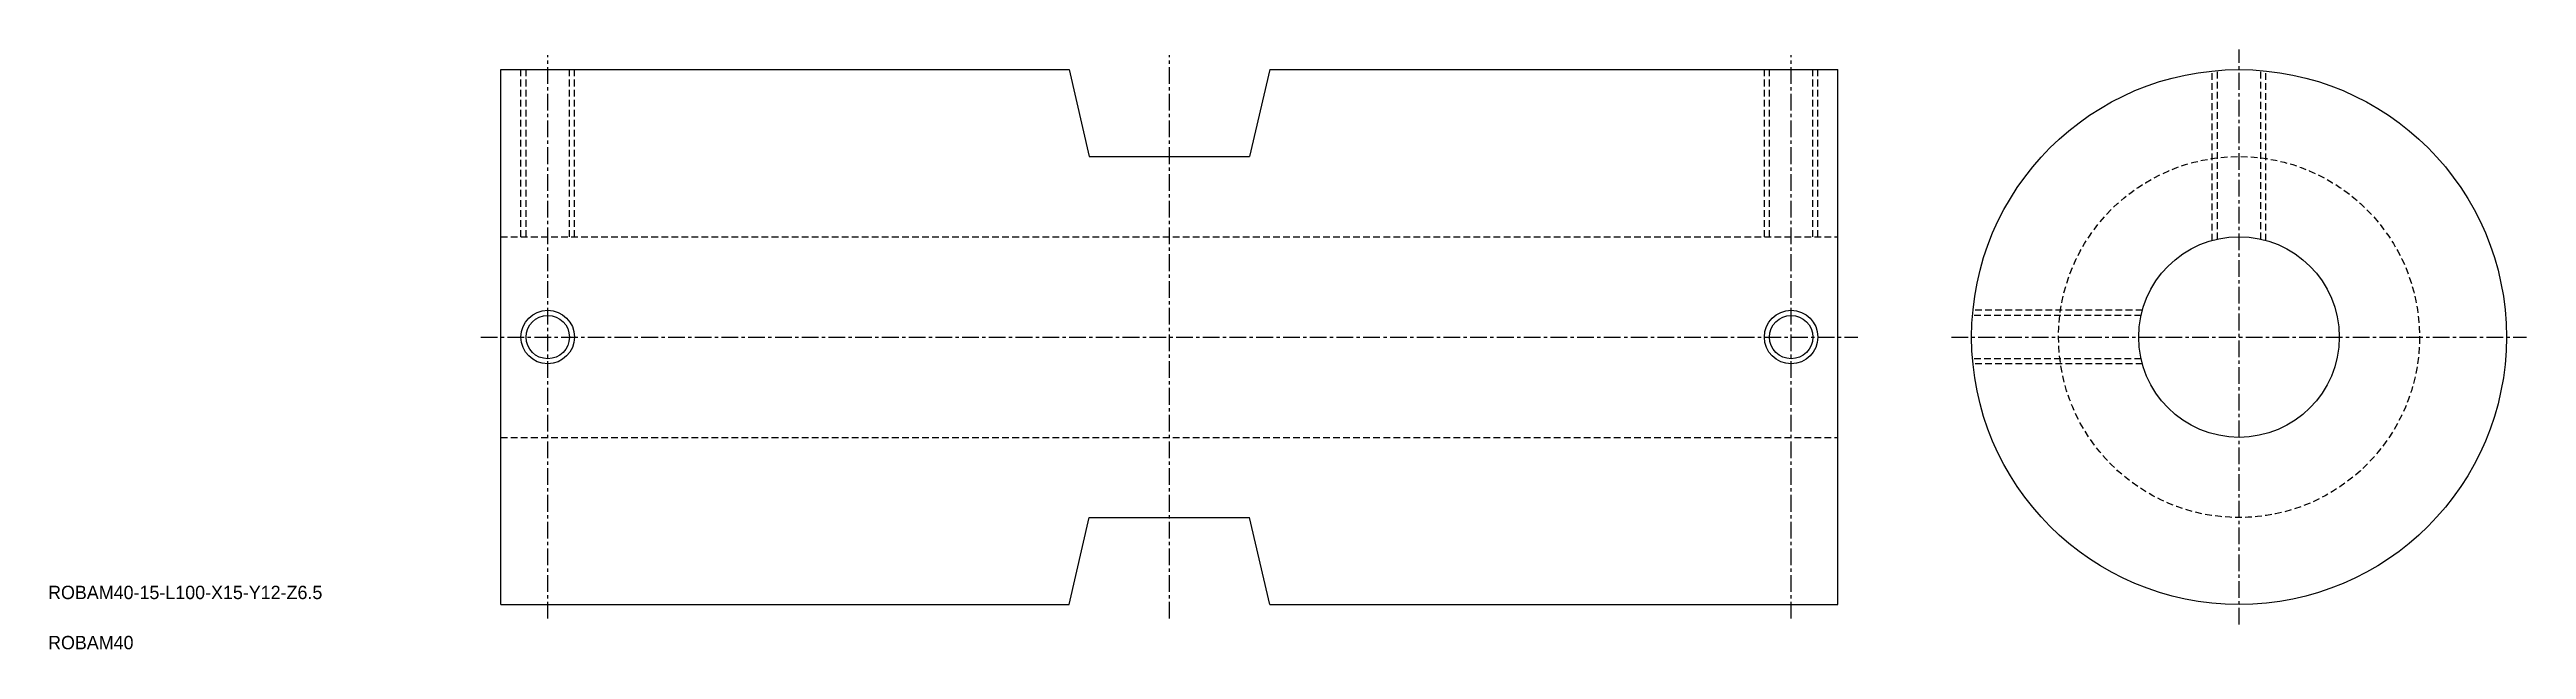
# Model space of a CAD drawing. Extents: x -7 to 178, y 2 to 47.
import ezdxf

# ---------------------------------------------------------------- set-up
doc = ezdxf.new("R2010")
doc.units = 0
doc.linetypes.add('CENTER', pattern=[2, 1.25, -0.25, 0.25, -0.25])
doc.linetypes.add('DASHED', pattern=[0.75, 0.5, -0.25])
doc.layers.get('0').update_dxf_attribs({"linetype": 'CONTINUOUS'})
doc.layers.add('CENTER', color=1, linetype='CENTER')

msp = doc.modelspace()

# ---------------------------------------------------------------- linework, layer by layer
at = {"color": 7, "linetype": 'CONTINUOUS'}
for p, q in [((26.37, 5.85), (26.37, 45.85)), ((26.37, 45.85), (68.87, 45.85)), ((68.87, 45.85), (70.37, 39.35)), ((83.87, 45.85), (82.37, 39.35)), ((83.87, 45.85), (126.37, 45.85)), ((126.37, 5.85), (126.37, 45.85)), ((70.37, 39.35), (82.37, 39.35)), ((68.87, 5.85), (70.37, 12.35)), ((70.37, 12.35), (82.37, 12.35)), ((83.87, 5.85), (82.37, 12.35)), ((26.37, 5.85), (68.87, 5.85)), ((83.87, 5.85), (126.37, 5.85))]:
    msp.add_line(p, q, dxfattribs=at)
at = {"color": 3, "linetype": 'DASHED'}
for p, q in [((27.87, 33.35), (27.87, 45.85)), ((28.25, 33.35), (28.25, 45.85)), ((31.49, 33.35), (31.49, 45.85)), ((31.87, 33.35), (31.87, 45.85)), ((120.87, 33.35), (120.87, 45.85)), ((121.25, 33.35), (121.25, 45.85)), ((124.49, 33.35), (124.49, 45.85)), ((124.87, 33.35), (124.87, 45.85)), ((154.37, 33.08), (154.37, 45.75)), ((154.75, 33.18), (154.75, 45.79)), ((157.99, 33.18), (157.99, 45.79)), ((158.37, 33.08), (158.37, 45.75)), ((26.37, 33.35), (126.37, 33.35)), ((149.14, 27.85), (136.47, 27.85)), ((149.05, 27.47), (136.43, 27.47)), ((149.05, 24.23), (136.43, 24.23)), ((149.14, 23.85), (136.47, 23.85)), ((26.37, 18.35), (126.37, 18.35))]:
    msp.add_line(p, q, dxfattribs=at)
at = {"color": 7, "linetype": 'CONTINUOUS'}
for centre, radius in [((156.37, 25.85), 20), ((156.37, 25.85), 7.5), ((29.87, 25.85), 1.62), ((122.87, 25.85), 1.62)]:
    msp.add_circle(centre, radius, dxfattribs=at)
at = {"color": 3, "linetype": 'DASHED'}
msp.add_circle((156.37, 25.85), 13.5, dxfattribs=at)
at = {"color": 3, "linetype": 'CONTINUOUS'}
for centre in [(29.87, 25.85), (122.87, 25.85)]:
    msp.add_circle(centre, 2, dxfattribs=at)
at = {"layer": 'CENTER', "color": 1, "linetype": 'CENTER'}
for p, q in [((29.87, 4.79), (29.87, 46.92)), ((76.37, 4.79), (76.37, 46.92)), ((122.87, 4.79), (122.87, 46.92)), ((156.37, 4.35), (156.37, 47.35)), ((24.87, 25.85), (127.87, 25.85)), ((134.87, 25.85), (177.87, 25.85))]:
    msp.add_line(p, q, dxfattribs=at)

# ---------------------------------------------------------------- texts
at = {"color": 7, "linetype": 'CONTINUOUS'}
for s, p in [('ROBAM40-15-L100-X15-Y12-Z6.5', (-7.5, 6.25)), ('ROBAM40', (-7.5, 2.5))]:
    msp.add_text(s, height=1, dxfattribs=at).set_placement(p)

doc.saveas('drawing.dxf')
